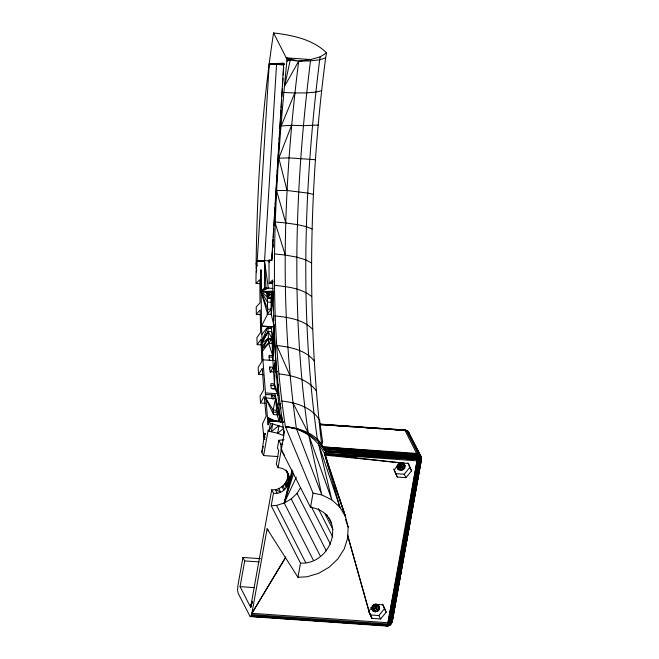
<?xml version="1.0" encoding="UTF-8"?>
<svg xmlns="http://www.w3.org/2000/svg" width="659" height="659" viewBox="0 0 659 659"><rect width="100%" height="100%" fill="white"/><g stroke="black" fill="none" stroke-linecap="round" stroke-linejoin="round"><path stroke-width="0.99" d="M260.066 283.617L256.063 283.345C255.766 276.154 256.31 269.094 256.886 262.051L256.137 262.71C257.183 185.904 261.821 108.9 273.567 32.95C292.25 35.199 312.679 39.169 326.559 52.852L325.645 57.91C308.824 186.019 306.649 316.131 321.683 444.52L325.884 451.744L324.673 454.191L339.92 507.257L345.464 516.532L348.125 527.068L347.672 538.139L344.187 549.005L337.853 558.923L329.162 567.21L318.651 573.314L307.061 576.782L297.959 577.284L267.076 528.831L251.911 613.323L250.922 616.28L250.156 616.569L238.113 593.174L237.561 590.052L237.866 585.752L242.94 557.473L260.371 558.675M261.038 272.752L260.939 269.902L260.882 291.517L273.139 292.39L267.373 297.16L267.678 314.145L261.483 325.966L262.892 359.83L267.422 417.493C268.032 419.281 268.007 431.192 268.312 420.557L282.554 421.538M260.939 269.902L261.483 325.966L274.218 326.848L274.474 333.001M319.706 424.116L404.725 430.014L407.04 430.772L409.099 434.034L408.621 432.213L406.018 430.278L404.354 429.973L405.054 430.434L417.04 454.175L417.015 460.847L389.197 624.155L388.472 625.391L386.569 626.05L250.156 616.569M286.072 469.982C291.706 479.208 281.747 490.98 271.714 489.785L273.469 493.229L271.228 505.717L300.496 563.157C333.635 564.648 347.804 513.452 310.521 507.29L313.058 493.154L285.38 426.612C266.854 305.438 274.943 182.444 286.863 61.073L287.085 59.854L286.253 57.844L273.567 32.95M385.869 625.572L387.385 626.025L390.177 624.889L392.327 621.404L421.389 459.504C421.941 456.893 419.437 454.537 417.04 454.175L322.894 446.909L318.874 441.901L308.873 434.05L296.377 428.342C279.029 306.699 283.444 182.798 298.684 61.18L310.727 59.541L320.216 56.814L326.559 52.852M322.926 424.717L319.854 424.503L404.725 430.014L407.641 431.307L419.355 454.29L419.569 460.723L391.454 622.343L388.802 625.663L387.335 624.996L251.293 615.58M278.469 421.678L280.149 418.234L277.834 393.785L274.778 388.629L272.892 360.522L274.185 324.829M260.989 289.49L260.882 291.517L271.524 291.921L260.882 291.517L264.597 287.851L264.465 260.536L257.216 260.931L269.243 63.923L283.749 63.132L271.714 260.132L268.979 260.28L269.086 283.428L272.151 283.634M264.58 260.379L276.541 64.409L283.831 64.821L269.243 63.923L284.326 64.038M271.986 258.74L272.488 250.535M272.678 247.454L273.18 239.25M273.304 237.191L273.806 228.986M273.996 225.905L274.498 217.701M274.622 215.65L275.124 207.437M275.314 204.364L275.808 196.151M275.94 194.1L276.434 185.896M276.623 182.815L277.126 174.602M277.25 172.551L277.752 164.346M277.941 161.266L278.444 153.061M278.568 151.01L279.07 142.797M279.259 139.716L279.762 131.512M279.943 128.431L280.388 121.248M280.569 118.175L281.072 109.962M281.204 107.911L281.698 99.707M281.887 96.626L282.39 88.413M282.513 86.362L283.016 78.157M283.205 75.077L283.708 66.872M277.736 395.565L278.419 384.37M271.714 260.132L272.505 251.952M272.892 247.858L273.188 244.786M273.172 296.41L271.269 314.392L274.218 326.848L272.694 355.629L271.665 357.252L268.971 357.071M273.823 315.414L273.493 318.478C275.075 356.074 278.114 393.629 283.724 430.846L284.416 432.213L278.065 467.61C296.492 468.994 289.812 495.51 273.469 493.229M273.123 295.356L271.178 309.368L271.269 314.392L267.678 314.145L260.849 291.072L262.817 291.212M273.164 295.405L271.178 309.368L266.953 314.318M269.465 369.015L269.753 367.014L273.345 367.261L275.635 360.679L274.646 337.103M273.081 293.239L270.964 297.407L267.373 297.16L268.155 292.036L271.805 291.962M265.099 392.904L277.834 393.785L275.635 360.679L272.892 360.522L272.052 340.176L274.218 326.848L261.491 326.296M283.996 430.624L283.164 435.451L277.694 433.235L268.938 431.299L268.221 429.882L263.608 455.583L277.966 456.572M320.216 56.814L319.689 59.78C303.988 185.336 299.441 313.256 317.317 438.836L318.874 441.901L323.355 447.692L417.04 454.175L418.012 455.385L418.794 459.232L390.507 622.623L389.733 624.699L386.965 625.696L250.922 616.28M322.894 446.909L416.768 453.408L419.355 454.29L421.134 457.222L421.439 458.26L420.508 460.443L392.08 621.923L391.108 623.933L388.802 625.663L390.177 624.889L389.971 624.337M263.608 455.583L261.845 452.132L264.44 435.162L265.173 433.614L263.419 433.235L262.513 423.885L266.112 416.233L264.226 396.273L260.536 402.978L265.544 403.324M252.026 602.375L250.626 607.301L240.082 586.625L244.695 560.924L242.94 557.473M278.255 421.455L268.312 420.557L270.322 423.58L268.938 431.299L272.686 423.894L283.576 427.361M284.07 439.792L278.831 440.278L277.447 447.996L278.757 450.567L276.31 464.167L278.065 467.61M252.043 601.313L250.626 607.301L251.985 602.375L250.626 607.301L271.714 489.785M297.959 577.284L300.496 563.157M388.695 625.086L388.942 625.605L386.199 625.984L386.965 625.696L387.953 622.747L417.015 460.847L420.508 460.443L421.389 459.504L421.019 456.316L408.621 432.213L407.04 430.772L405.128 430.113L405.194 430.805M251.639 614.567L387.681 623.991L389.321 622.763L418.383 460.863L417.213 459.447L325.628 451.629L324.673 454.191L345.464 516.532L334.937 486.408M387.681 623.991L390.062 624.946L392.327 621.404L391.866 622.664L391.454 622.343L420.508 460.443L420.277 459.191L417.32 456.555L324.022 448.795L318.874 441.901L325.884 451.744L325.159 453.071L417.213 459.447L418.794 459.232L419.626 458.17L420.335 455.196L323.355 447.692M406.743 540.718L421.2 459.274L420.187 457.132L418.012 455.385L418.136 453.68L406.43 430.706L404.725 430.014M391.454 622.343L421.142 460.023L392.08 621.923L387.953 622.747L251.911 613.323L285.833 556.847M420.508 460.443L390.507 622.623L390.746 623.694L391.215 623.9L391.792 622.129L391.924 622.689L389.733 624.699M389.321 622.763L419.569 460.723L421.134 457.222L420.335 455.196M387.953 622.747L418.383 460.863M272.052 340.176L274.218 326.848L272.192 343.454L268.6 343.207L262.43 348.751L268.394 338.339L267.908 326.74L261.837 334.434M308.873 434.05L308.157 432.65C290.594 309.491 295.075 184.034 310.488 60.892L310.727 59.541L286.253 57.844L290.24 60.068L284.556 86.304L298.684 61.18L310.488 60.892L319.689 59.78L325.645 57.91M265.248 394.42L275.248 395.112L275.594 398.654L273.09 409.956L273.518 414.56L277.109 414.808L279.062 420.854L277.447 421.603M313.511 560.479L284.243 503.048L292.044 469.785M418.012 455.385L417.32 456.555L325.694 451.374L325.884 451.744L318.874 441.901M282.489 418.737L281.78 421.678L280.124 421.678M262.834 291.303L260.849 291.072L267.373 297.16L268.625 292.077M273.263 293.403L271.047 302.349L271.178 309.368L267.587 309.112L260.849 291.072L267.455 302.102L271.047 302.349L270.964 297.407L272.983 293.239M261.845 452.132L263.303 446.291M250.626 607.301L252.166 601.37M271.228 505.717L276.541 505.395L284.243 503.048L292.868 471.416M284.82 484.966L285.372 482.998L287.126 486.441L286.5 481.185L285.94 483.162M300.677 487.578L297.02 493.385L291.229 498.937L284.243 503.048L293.543 473.664M313.404 194.397L307.72 193.079L287.052 190.492L278.848 158.193L291.566 125.301L303.305 125.68L318.206 125.062M256.104 272.043L256.821 270.281M321.658 90.703L315.752 92.12L306.592 92.903L294.812 92.977L281.228 125.943L291.566 125.301M379.106 609.797L379.477 606.577L378.653 605.448L376.454 604.501L374.427 604.863L372.755 606.107L371.907 607.903L372.104 609.764C373.455 612.615 377.533 612.203 379.106 609.797L375.984 603.669M264.819 437.774L264.621 434.899L263.419 433.235L263.946 437.963L264.819 437.774L263.419 433.235L265.091 434.067M267.908 326.74L262.084 340.472L268.114 331.502L271.697 331.765M263.419 433.235L264.531 435.113L265.173 433.614M279.087 420.697L280.149 418.234L275.248 395.112L271.566 396.397M392.327 621.404L392.08 621.923L421.389 459.504L420.277 459.191M284.243 503.048L296.311 477.141M273.518 414.56L265.585 397.962L275.594 398.654L280.149 418.234L279.07 420.533L281.78 421.678L281.764 416.612M265.585 397.962L273.09 409.956L276.681 410.203L275.684 412.312L272.991 412.122M268.37 343.693L271.986 338.586L268.114 331.502L262.191 342.886L268.394 338.339L271.986 338.586L271.5 326.996L270.462 328.339L267.768 328.149M272.9 399.395L275.248 395.112M262.142 341.708L268.114 331.502M251.911 613.323L285.421 557.885M263.584 374.674L258.583 374.328L262.315 368.249L263.748 389.741L260.041 396.216L260.536 402.978M270.174 372.434L273.345 367.261M268.155 292.036L266.384 291.715L267.373 297.16L270.437 292.209L273.139 292.39M261.186 344.945L257.183 344.673L260.948 339.36L261.862 361.47L258.13 367.491L258.583 374.328M264.621 434.899L265.042 434.322M274.128 421.414L267.422 417.493L274.16 421.381L267.439 417.682L274.062 421.554L267.513 418.49L270.717 420.747L267.513 418.49L273.197 421.241M262.331 346.337L268.394 338.339L268.6 343.207L272.694 355.629L269.103 355.382L269.309 360.275M262.537 351.206L268.6 343.207M369.839 614.023L368.711 611.288L374.501 604.262L383.143 604.855L386.19 612.219L380.605 618.974L371.973 618.381L370.218 614.938L378.851 615.539L384.436 608.776L382.525 604.171M393.703 469.084L395.581 473.623L404.214 474.216L409.799 467.445L407.896 462.84M395.581 473.623L397.336 477.067L405.969 477.66L411.554 470.888L408.506 463.516L325.266 455.163C318.198 439.38 302.613 428.325 285.405 426.727L296.558 428.696L285.38 426.612C298.881 428.128 313.915 432.518 321.683 444.52L322.613 442.107L319.59 420.104C311.633 407.328 296.097 402.517 281.879 401.059M260.346 314.615L256.343 314.335L260.132 309.895L260.659 332.474L256.886 337.589L257.183 344.673M404.84 465.254C402.896 460.979 395.861 464.142 397.468 468.434C399.074 471.358 403.226 470.781 404.733 468.063L405.071 466.144L403.901 463.442M270.964 297.407L269.918 298.535L267.224 298.346M256.063 283.345L259.86 279.68L260.008 302.81L256.203 307.028L256.343 314.335M390.746 623.694L391.866 622.664M273.197 292.242L267.373 297.16M256.129 268.485L256.087 263.46L256.878 262.85M283.732 428.342L277.694 433.235L278.996 425.508L271.36 431.612L272.686 423.894L270.322 423.58M387.335 624.996L389.197 624.155L390.507 622.623L419.569 460.723L417.32 457.98L325.694 451.374M417.04 454.175L418.136 453.68L419.519 455.254M386.965 625.696L387.591 625.935M273.353 281.739L269.086 283.428L272.612 279.951L273.864 320.463M272.933 389.255L274.778 388.629L271.187 388.382L270.865 383.645L274.457 383.9L277.834 393.785M286.863 61.073L290.24 60.068L298.684 61.18L286.253 57.844M278.09 404.461L280.808 403.687M387.385 626.025L388.942 625.605M268.287 339.558L271.986 338.586M275.586 372.014L277.398 371.577M268.197 339.682L271.549 339.196M268.353 339.731L271.335 339.517M278.848 158.193L288.98 157.872L315.447 159.717M272.884 291.154L260.882 291.517L265.981 287.942L272.983 288.436M287.052 190.492L276.558 190.55L285.817 222.956L297.473 224.653L306.443 226.696L312.094 228.92M420.458 456.193L419.223 456.185L417.32 457.98L325.628 451.629M419.626 458.17L421.439 458.26M284.548 64.236L269.243 63.923L276.541 64.409M264.135 439.454L265.009 439.479M273.164 291.978L260.882 291.517L268.337 288.115L264.465 260.536L269.127 260.857M283.807 92.458L294.812 92.977M282.942 421.974L269.012 421.01L282.744 421.661M269.012 421.01L282.991 421.727M262.686 261.293L257.216 260.931L263.32 261.277M397.336 477.067L394.28 469.694L399.873 462.915L324.673 454.191L417.213 459.447M257.216 260.931L263.048 261.285M280.174 421.793L283.197 421.982L280.116 421.752M264.597 287.851L265.981 287.942L264.465 260.536M269.251 262.315L268.979 260.28L271.945 260.478M280.091 421.826L283.073 422.032M319.961 424.61L405.054 430.434L407.04 430.772L407.13 431.505L406.208 430.648M278.831 440.278L280.726 443.993L282.752 444.133M287.085 59.854L290.24 60.068M268.979 260.28L271.772 260.478M268.155 291.575L270.956 291.772M265.808 292.571L268.806 292.777M267.447 327.828L270.462 328.339M262.892 359.83L272.892 360.522M270.742 385.466L273.436 385.655L274.457 383.9L275.635 360.679L273.666 371.964L270.075 371.717L269.753 367.014M270.964 421.117L275.034 421.398M328.058 425.071L332.161 425.352M337.293 425.714L342.416 426.068M346.519 426.348L351.651 426.702M356.774 427.057L360.877 427.345M366.009 427.699L371.141 428.053M376.264 428.408L380.367 428.696M385.499 429.05L389.601 429.33M394.733 429.684L398.835 429.973M271.45 421.233L274.539 421.447M324.022 448.795L417.229 455.254M324.879 450.155L417.32 456.555M244.695 560.924L259.053 561.921M240.082 586.625L254.399 587.614M254.934 616.511L259.028 616.791M264.144 617.145L268.238 617.425M273.353 617.78L277.439 618.068M283.576 618.488L286.649 618.702M292.785 619.13L295.85 619.336M301.987 619.765L306.081 620.045M312.218 620.473L315.29 620.687M321.427 621.107L325.513 621.396M330.629 621.75L334.723 622.03M340.86 622.458L343.924 622.673M350.069 623.093L353.133 623.307M359.27 623.727L362.343 623.941M368.48 624.37L372.566 624.65M378.703 625.078L381.775 625.292M324.673 454.191L417.015 460.847M320.332 424.215L353.99 426.678M357.046 426.9L363.167 427.345M366.223 427.567L372.343 428.021M376.421 428.317L381.52 428.688M385.606 428.984L390.705 429.355M394.782 429.66L399.881 430.03M269.226 291.978L271.261 292.135M280.372 421.818L283.213 422.032M327.96 425.253L330.002 425.409M280.248 421.636L283.23 421.908M285.817 222.956L274.852 221.943L285.273 255.041L296.921 257.167L305.875 259.901L311.509 263.032M420.187 457.132L421.134 457.222M274.309 253.921L285.273 255.041M407.847 432.65L409.305 433.334M274.449 285.306C287.266 286.78 301.311 288.065 311.666 296.542M267.513 291.846L270.437 292.209M275.289 315.916C288.37 317.366 302.901 319.384 312.564 329.195M278.749 421.29L281.78 421.678L278.971 411.315M279.012 373.966C292.802 375.457 308.107 379.213 316.542 391.174M282.176 450.023L281.253 449.85L284.35 455.155M313.058 493.154L321.765 494.884L331.831 499.86L339.92 507.257L318.519 443.911L331.831 499.86L308.709 434.973L321.765 494.884L296.517 428.927M276.805 421.562L267.422 417.493L274.449 421.398M407.937 431.62L408.654 432.741M314.186 360.811C305.191 349.838 290.215 347.013 276.813 345.522L290.001 375.556M267.076 528.831L268.394 530.404M373.323 604.484L377.623 611.214L374.048 604.204M399.502 462.766L403.596 469.389L400.779 462.989M372.096 605.959L375.646 611.799L372.747 605.654M397.962 464.348L401.537 470.46L398.464 463.302M403.127 462.791L405.071 466.144L403.267 462.527M401.702 462.742L404.733 468.063L402.122 462.626M326.46 514.613L327.449 516.392L326.518 514.572M399.56 463.821L402.797 469.793M374.666 604.929L377.92 610.942L375.317 604.311M326.485 514.597L327.449 516.392M397.089 466.959L398.53 469.669L397.056 465.905M400.4 463.359L403.596 469.389M396.965 466.811L398.382 469.488M371.141 607.417L372.945 610.885L371.157 607.384M286.5 481.185L288.28 484.637L287.571 477.915L289.334 481.358L287.695 474.562L289.466 477.997L286.904 471.383L288.658 474.826M292.868 402.74L308.157 432.65M278.806 488.533L280.561 491.976L275.322 489.579L277.068 493.023M409.61 434.602L421.323 457.585M409.799 467.445L411.554 470.888M404.214 474.216L405.969 477.66M397.83 465.254L400.507 470.51M384.436 608.776L386.19 612.219M377.879 604.937L379.666 608.446M378.851 615.539L380.605 618.974M328.849 517.99L331.172 522.546M325.101 514.061L332.993 529.564M371.931 607.26L374.164 611.634M318.346 508.674L332.746 536.937M311.419 506.812L330.464 544.194M310.521 507.29L281.187 449.71L280.726 443.993M297.02 493.385L326.287 550.825M284.606 484.192L286.36 487.635L285.372 482.998M291.229 498.937L320.496 556.369M282.966 485.765L284.721 489.209M281.986 486.688L283.741 490.131M276.541 505.395L305.809 562.835M372.805 605.646L375.737 611.774M396.891 466.102L398.53 469.669M368.711 611.288L371.973 618.381L368.916 611.017L347.721 536.022M276.681 410.203L280.149 418.234M345.547 519.317L348.125 527.068M327.993 465.971L325.266 455.163L345.464 516.532M256.087 263.46L256.87 266.137L256.639 263.015M280.19 405.079L281.047 408.02M325.266 455.163L329.409 469.958M347.639 535.059L368.916 611.017M277.282 377.516L277.768 379.46M256.483 263.147L256.87 266.137M271.656 394.865L272.002 398.407M275.594 398.654L277.109 414.808"/></g></svg>
